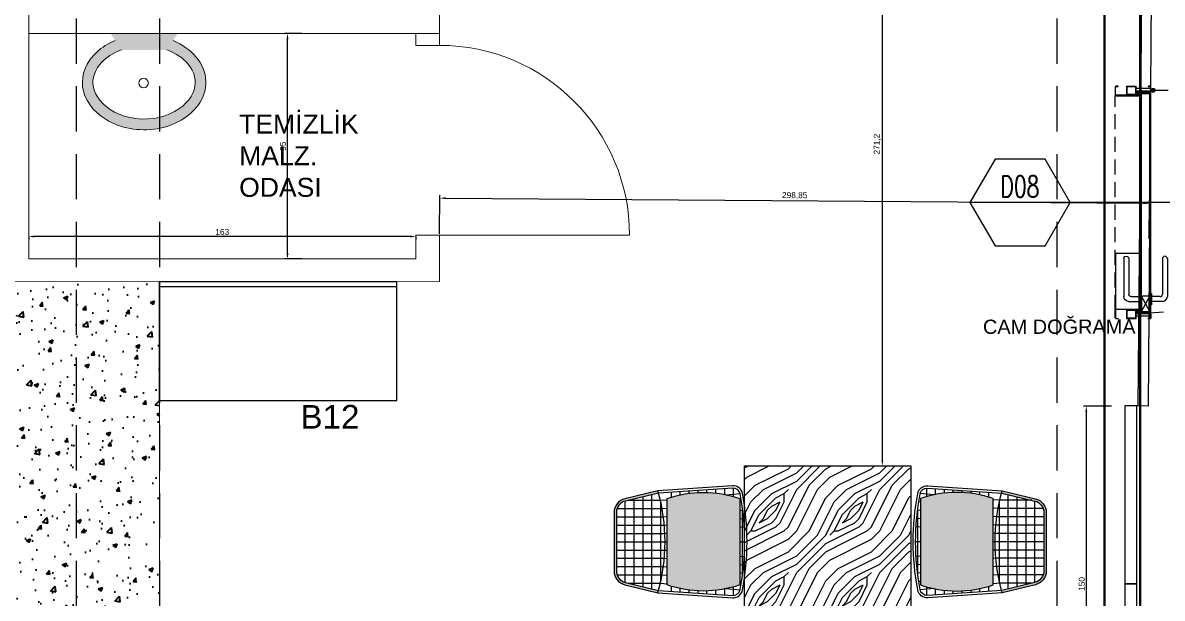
# Model space of a CAD drawing. Header units: millimetres. Extents: x 567392 to 582402, y 4512800 to 4518063.
# Drawn here: x 576421.2 to 576901, y 4514189.5 to 4514432.1 of the extents above; entities that cross this region are included whole.
import ezdxf
from ezdxf.enums import TextEntityAlignment as Align

# ---------------------------------------------------------------- set-up
doc = ezdxf.new("R2010")
doc.units = ezdxf.units.MM
doc.linetypes.add('DASHED2', pattern=[9.525, 6.35, -3.175])
for name, color, linetype in [('-DWG_ANA', 7, 'Continuous'), ('A-DOGRAMA', 2, 'Continuous'), ('A-DOGRAMA-GOR', 1, 'Continuous'), ('A-ETİKET-KAPI', 1, 'Continuous'), ('A-INCE', 252, 'Continuous'), ('a_door_d', 1, 'DASHED2'), ('a_hatch_p1', 1, 'Continuous'), ('a_p1_d', 1, 'DASHED2'), ('P-KASASAC', 2, 'Continuous'), ('texto', 7, 'Continuous'), ('yücel-poz no', 7, 'Continuous'), ('ölçüler', 143, 'Continuous')]:
    doc.layers.add(name, color=color, linetype=linetype)
for name, color, linetype, lineweight in [('A-olcu', 40, 'Continuous', 5), ('A-STEEL', 1, 'Continuous', 20), ('A-STRC-01', 2, 'Continuous', 40), ('duvar', 7, 'Continuous', 35), ('estofado', 7, 'Continuous', 25), ('PENCERE', 140, 'Continuous', 25), ('tefriş', 251, 'Continuous', 13), ('TEFRİŞ', 7, 'Continuous', 15), ('Yazi', 95, 'Continuous', 13)]:
    doc.layers.add(name, color=color, linetype=linetype, lineweight=lineweight)
doc.layers.add('tefris', color=7, linetype='Continuous', lineweight=13, true_color=0x474747)
doc.styles.add('ekp-yazı', font='Arial.ttf', dxfattribs={"height": 10})
doc.styles.add('RomanS', font='romans.shx', dxfattribs={"width": 0.6, "height": 16})
doc.styles.get("Standard").update_dxf_attribs({"font": 'Arial.ttf'})
doc.linetypes.add('BATTING', pattern='A,0.00254,-2.54,[134,ltypeshp.shx,S=2.54,R=0,X=-2.54,Y=0],-5.08,[134,ltypeshp.shx,S=2.54,R=180,X=2.54,Y=0],-2.54', length=10.16254)
doc.dimstyles.new('ISO-25', dxfattribs={"dimtxt": 2.5, "dimasz": 2.5, "dimexe": 1.25, "dimexo": 0.625, "dimtad": 1, "dimtxsty": 'Standard', "dimcen": 2.5, "dimadec": 0, "dimazin": 0, "dimtfac": 1, "dimtmove": 0, "dimatfit": 3, "dimfxl": 1, "dimarcsym": 0})

# ---------------------------------------------------------------- blocks, each defined once
blk = doc.blocks.new('A$C122C3492')
at = {"layer": 'A-DOGRAMA-GOR'}
for p, q in [((-0.93, -4.93), (-0.93, -0.2)), ((1.07, -3.84), (1.07, -0.2)), ((1.07, -3.84), (1.07, -0.2)), ((17.07, -6.93), (1.07, -6.93)), ((17.07, -6.93), (1.07, -6.93)), ((16.07, -4.84), (2.07, -4.84)), ((17.01, -4.84), (2.07, -4.84))]:
    blk.add_line(p, q, dxfattribs=at)
blk.add_lwpolyline([(-2.44, 0), (2.44, 0), (2.44, -0.2), (-2.44, -0.2)], close=True, dxfattribs=at)
for centre, radius, start, end in [((2.07, -3.84), 1, 180, 270), ((2.07, -3.84), 1, 180, 270), ((1.07, -4.93), 2, 180, 270), ((1.07, -4.93), 2, 180, 270), ((17.01, -5.89), 1.05, 270, 90)]:
    blk.add_arc(centre, radius, start, end, dxfattribs=at)
blk = doc.blocks.new('A$C76DB3788')
at = {"layer": 'A-INCE'}
h = blk.add_hatch(color=256, dxfattribs=at)
h.paths.add_polyline_path([(3.14, -5.95), (3.14, -5.72), (3.14, -5.7, 0.260939), (3.32, -5.56), (3.26, -5.5, -0.289063), (3.14, -5.62), (3.14, -5.28, 0.260939), (3.32, -5.14), (3.26, -5.08, -0.289063), (3.14, -5.2), (3.14, -5.1, -0.38251), (3.32, -4.68), (3.32, -4.5), (2.35, -4.5), (2.35, -4.7, -0.289063), (2.23, -4.58), (2.17, -4.64, 0.260939), (2.35, -4.78), (2.35, -5.2, -0.289063), (2.23, -5.08), (2.17, -5.14, 0.260939), (2.35, -5.28), (2.35, -5.62, -0.289063), (2.23, -5.5), (2.17, -5.56, 0.260939), (2.35, -5.7), (2.35, -5.95)])
h.paths.add_polyline_path([(3.06, -5.88), (3.06, -5.33), (2.43, -5.33), (2.43, -5.88)], flags=16)
blk.add_lwpolyline([(2.35, -5.95), (2.35, -5.7, -0.260939), (2.17, -5.56), (2.23, -5.5, 0.289063), (2.35, -5.62), (2.35, -5.28, -0.260939), (2.17, -5.14), (2.23, -5.08, 0.289063), (2.35, -5.2), (2.35, -4.78, -0.260939), (2.17, -4.64), (2.23, -4.58, 0.289063), (2.35, -4.7), (2.35, -4.5), (3.32, -4.5), (3.32, -4.68, 0.38251), (3.14, -5.1), (3.14, -5.2, 0.289063), (3.26, -5.08), (3.32, -5.14, -0.260939), (3.14, -5.28), (3.14, -5.62, 0.289063), (3.26, -5.5), (3.32, -5.56, -0.260939), (3.14, -5.7), (3.14, -5.72), (3.14, -5.95), (2.35, -5.95)], format="xyb", close=True, dxfattribs=at)
for points in [[(3.06, -5.88), (3.06, -5.33), (2.43, -5.33), (2.43, -5.88), (3.06, -5.88)], [(2.43, -5.88), (2.43, -5.33), (3.06, -5.33), (3.06, -5.88), (2.43, -5.88)]]:
    blk.add_lwpolyline(points, close=True, dxfattribs=at)
at = {"layer": 'A-STEEL'}
for points in [[(3.7, -10.23), (0, -10.23), (0, -6.23), (3.7, -6.23)], [(3.4, -9.93), (0.3, -9.93), (0.3, -6.53), (3.4, -6.53)]]:
    blk.add_lwpolyline(points, close=True, dxfattribs=at)
at = {"layer": 'a_hatch_p1', "linetype": 'BATTING', "ltscale": 2.5}
for q in [(1.03, -6.25), (1.03, -5.89)]:
    blk.add_line((1.03, -0.24), q, dxfattribs=at)
at = {"layer": 'P-KASASAC'}
blk.add_lwpolyline([(2.2, -5.76), (2.2, -0.37, 0.414214), (1.83, 0), (0.37, 0, 0.414214), (0, -0.37), (0, -1.2), (0.15, -1.2), (0.15, -0.37, -0.414214), (0.37, -0.15), (1.83, -0.15, -0.414214), (2.05, -0.37), (2.05, -5.76, 0.420257), (2.41, -6.13), (3.59, -6.13), (3.46, -5.01, -1.08582), (3.85, -4.98), (3.85, -14.63, -0.414214), (3.63, -14.85), (0.37, -14.85, -0.414214), (0.15, -14.63), (0.15, -13.8), (0, -13.8), (0, -14.63, 0.414214), (0.37, -15), (3.63, -15, 0.414214), (4, -14.63), (4, -4.98, 1.079301), (3.31, -5.03), (3.42, -5.98), (2.41, -5.98, -0.424405)], format="xyb", close=True, dxfattribs=at)
blk = doc.blocks.new('*U352')
blk.add_lwpolyline([(0.3518, -0.2031), (0.1173, -0.2031), (0, 0), (0.1173, 0.2031), (0.3518, 0.2031), (0.4691, 0)], close=True)
blk.add_lwpolyline([(-1.0055, 0), (0.4691, 0)])
at = {"style": 'RomanS', "width": 0.7}
for tag, p in [('100', (-0.3553, 0.075)), ('W000', (0.2357, 0.075)), ('500', (-0.3553, -0.075)), ('G000', (0.2377, -0.075))]:
    blk.add_attdef(tag, text='', height=0.1, dxfattribs=at).set_placement(p, align=Align.MIDDLE)
blk = doc.blocks.new('kapi_wc_sabitkasa')
at = {"layer": 'A-DOGRAMA', "extrusion": (0, 0, -1)}
for p, q in [((-90.5, 4.5), (-90.5, 0)), ((2.46, 4.5), (2.46, 0))]:
    blk.add_line(p, q, dxfattribs=at)
at = {"layer": 'A-DOGRAMA'}
for p, q in [((-90.5, 4.5), (2.46, 4.5)), ((-90.5, 0), (2.46, 0))]:
    blk.add_line(p, q, dxfattribs=at)
blk.add_circle((3.28, -0.99), 0.8, dxfattribs=at)
at = {"layer": 'A-INCE'}
for p, q in [((-90, 4), (-83.5, 0.5)), ((-90, 0.5), (-83.5, 4)), ((-90, 4), (1.96, 4)), ((-90, 0.5), (1.96, 0.5))]:
    blk.add_line(p, q, dxfattribs=at)
at = {"layer": 'A-INCE', "extrusion": (0, 0, -1)}
blk.add_line((1.96, 4), (1.96, 0.5), dxfattribs=at)
at = {"layer": 'A-INCE'}
blk.add_lwpolyline([(-83.5, 0.5), (-83.5, 4), (-90, 4), (-90, 0.5), (-83.5, 0.5)], dxfattribs=at)
blk.add_circle((3.28, -0.99), 0.4, dxfattribs=at)
at = {"layer": 'a_door_d'}
blk.add_line((-89.37, 15), (1.06, 15), dxfattribs=at)
blk.add_lwpolyline([(3.28, -0.99), (3.28, -88.61)], dxfattribs=at)
blk.add_arc((0.86, 2.72), 91.36, 181.0268, 271.5178, dxfattribs=at)
at = {"layer": 'A-DOGRAMA', "xscale": -0.9999999999999998, "rotation": 180}
blk.add_blockref('A$C76DB3788', (-93, 0), dxfattribs=at)
at = {"layer": 'A-DOGRAMA', "rotation": 180}
blk.add_blockref('A$C76DB3788', (5, 0), dxfattribs=at)
at = {"layer": 'A-ETİKET-KAPI', "color": 251}
ref = blk.add_blockref('*U352', (-44.02, 33.96), dxfattribs=dict(at, xscale=-90, yscale=90, zscale=90.00000000000001, rotation=270))
ref.add_attrib('W000', 'D08', dxfattribs={"layer": '0', "height": 9, "rotation": 270, "style": 'RomanS', "width": 0.7}).set_placement((-37.27, 55.17), align=Align.MIDDLE)
ref.add_attrib('500', '225', dxfattribs={"layer": '0', "height": 9, "rotation": 270, "style": 'RomanS', "width": 0.7}).set_placement((-50.77, -48.09), align=Align.MIDDLE)
ref.add_attrib('100', '100', dxfattribs={"layer": '0', "height": 9, "rotation": 270, "style": 'RomanS', "width": 0.7}).set_placement((-37.27, -47.09), align=Align.MIDDLE)
at = {"layer": 'A-olcu', "xscale": -0.9999999999999998, "rotation": 180}
blk.add_blockref('A$C122C3492', (-84.75, 4.5), dxfattribs=at)
at = {"layer": 'A-olcu'}
blk.add_blockref('A$C122C3492', (-84.75, 0), dxfattribs=at)
blk = doc.blocks.new('Banqueta Banc May')
at = {"layer": 'estofado'}
h = blk.add_hatch(color=256, dxfattribs=at)
h.set_gradient(color1=(203, 207, 210), one_color=1, tint=1, name='CYLINDER')
h.paths.add_polyline_path([(0.123, -0.01, -0.345989), (0.1716, -0.0482), (0.2052, -0.1866), (0.2053, -0.1878, 0.00324), (0.2152, -0.185), (0.1813, -0.0458, 0.345989), (0.123, 0), (-0.123, 0, 0.345989), (-0.1813, -0.0458), (-0.2152, -0.185, 0.00324), (-0.2053, -0.1878), (-0.2052, -0.1866), (-0.1716, -0.0482, -0.345989), (-0.123, -0.01)])
h = blk.add_hatch(color=256, dxfattribs=at)
h.set_gradient(color1=(203, 207, 210), one_color=1, tint=1, name='CYLINDER')
h.paths.add_polyline_path([(0.123, -0.01, -0.345989), (0.1716, -0.0482), (0.2052, -0.1866), (0.2053, -0.1878, 0.00324), (0.2152, -0.185), (0.1813, -0.0458, 0.345989), (0.123, 0), (-0.123, 0, 0.345989), (-0.1813, -0.0458), (-0.2152, -0.185, 0.00324), (-0.2053, -0.1878), (-0.2052, -0.1866), (-0.1716, -0.0482, -0.345989), (-0.123, -0.01)])
h = blk.add_hatch(color=256, dxfattribs=at)
h.set_gradient(color1=(225, 227, 229), one_color=1, tint=1, name='CURVED')
h.paths.add_polyline_path([(0.1821, -0.5295, 0.167263), (0.1821, -0.2239), (-0.1821, -0.2239, 0.167263), (-0.1821, -0.5295)])
for p, q in [((-0.1714, -0.0473), (0.1714, -0.0473)), ((-0.1398, -0.0129), (-0.1398, -0.2025)), ((-0.1049, -0.01), (-0.1049, -0.208)), ((-0.0699, -0.01), (-0.0699, -0.2119)), ((-0.035, -0.01), (-0.035, -0.215)), ((0, -0.01), (0, -0.215)), ((0.035, -0.01), (0.035, -0.215)), ((0.0699, -0.01), (0.0699, -0.2119)), ((0.1049, -0.01), (0.1049, -0.208)), ((0.1398, -0.0129), (0.1398, -0.2025)), ((-0.1805, -0.0847), (0.1805, -0.0847)), ((-0.1748, -0.0611), (-0.1748, -0.1954)), ((0.1748, -0.0611), (0.1748, -0.1954)), ((-0.1896, -0.1222), (0.1896, -0.1222)), ((-0.1987, -0.1596), (0.1987, -0.1596)), ((-0.1748, -0.1954), (-0.1771, -0.2239)), ((-0.1673, -0.197), (0.1673, -0.197)), ((-0.1398, -0.2025), (-0.1416, -0.2239)), ((-0.1049, -0.208), (-0.1062, -0.2239)), ((-0.0699, -0.2119), (-0.0709, -0.2239)), ((-0.035, -0.215), (-0.0357, -0.2239)), ((0, -0.215), (0, -0.2239)), ((0.035, -0.215), (0.0357, -0.2239)), ((0.0699, -0.2119), (0.0709, -0.2239)), ((0.1049, -0.208), (0.1062, -0.2239)), ((0.1398, -0.2025), (0.1416, -0.2239)), ((0.1748, -0.1954), (0.1771, -0.2239)), ((-0.2114, -0.2789), (-0.1973, -0.2789)), ((-0.2089, -0.2414), (-0.1877, -0.2414)), ((0.1877, -0.2414), (0.2089, -0.2414)), ((0.1973, -0.2789), (0.2114, -0.2789)), ((-0.2138, -0.3163), (-0.2037, -0.3163)), ((0.2037, -0.3163), (0.2138, -0.3163)), ((-0.2163, -0.3537), (-0.2071, -0.3537)), ((0.2071, -0.3537), (0.2163, -0.3537)), ((-0.2213, -0.4286), (-0.2048, -0.4286)), ((-0.2188, -0.3912), (-0.2074, -0.3912)), ((0.2048, -0.4286), (0.2213, -0.4286)), ((0.2074, -0.3912), (0.2188, -0.3912)), ((-0.2238, -0.466), (-0.1991, -0.466)), ((-0.1977, -0.4725), (-0.2026, -0.5311)), ((0.1977, -0.4725), (0.2026, -0.5311)), ((0.1991, -0.466), (0.2238, -0.466)), ((-0.226, -0.5034), (-0.1902, -0.5034)), ((0.1902, -0.5034), (0.226, -0.5034)), ((-0.1669, -0.5295), (-0.1676, -0.5371)), ((-0.1411, -0.5409), (0.1411, -0.5409)), ((-0.1315, -0.5295), (-0.1326, -0.5419)), ((-0.0962, -0.5295), (-0.0976, -0.5456)), ((-0.061, -0.5295), (-0.0626, -0.5482)), ((0, -0.5295), (0, -0.55)), ((0.061, -0.5295), (0.0626, -0.5482)), ((0.0962, -0.5295), (0.0976, -0.5456)), ((0.1315, -0.5295), (0.1326, -0.5419)), ((0.1669, -0.5295), (0.1676, -0.5371))]:
    blk.add_line(p, q, dxfattribs=at)
for points in [[(0.236, -0.4991), (0.2152, -0.185), (0.1813, -0.0458, 0.345989), (0.123, 0), (-0.123, 0, 0.345989), (-0.1813, -0.0458), (-0.2152, -0.185), (-0.236, -0.4991, 0.379693), (-0.2034, -0.5411, 0.092971), (0.2034, -0.5411, 0.379693)], [(0.226, -0.4998), (0.2052, -0.1866), (0.1716, -0.0482, 0.345989), (0.123, -0.01), (-0.123, -0.01, 0.345989), (-0.1716, -0.0482), (-0.2052, -0.1866), (-0.226, -0.4998, 0.379693), (-0.2016, -0.5313, 0.092971), (0.2016, -0.5313, 0.379693)], [(-0.1821, -0.5295, -0.167263), (-0.1821, -0.2239), (0.1821, -0.2239, -0.167263), (0.1821, -0.5295)]]:
    blk.add_lwpolyline(points, format="xyb", close=True, dxfattribs=at)
blk.add_arc((0, 0.5729), 0.7879, 254.1516, 285.8484, dxfattribs=at)
blk = doc.blocks.new('*D545')
at = {"layer": 'Defpoints', "color": 0, "transparency": 16777216}
for p in [(576895.62, 4514355.95), (576596.66, 4514342.52), (576895.5, 4514340.32)]:
    blk.add_point(p, dxfattribs=at)
at = {"layer": 'tefriş', "color": 0, "lineweight": -2, "transparency": 16777216}
for p, q in [((576596.66, 4514343.15), (576596.78, 4514359.39)), ((576599.27, 4514358.13), (576893.12, 4514355.96)), ((576895.51, 4514340.95), (576895.63, 4514357.2))]:
    blk.add_line(p, q, dxfattribs=at)
at = {"layer": 'tefriş', "color": 0, "transparency": 16777216}
for points in [[(576599.27, 4514358.54), (576599.27, 4514357.71), (576596.77, 4514358.14)], [(576893.12, 4514356.38), (576893.11, 4514355.55), (576895.62, 4514355.95)]]:
    blk.add_solid(points, dxfattribs=at)
at = {"layer": 'tefriş', "color": 0, "transparency": 16777216, "insert": (576746.21, 4514359.17), "char_height": 2.5, "attachment_point": 5, "rotation": 359.5787}
blk.add_mtext('298,85', dxfattribs=at)
blk = doc.blocks.new('*D546')
at = {"layer": 'Defpoints', "color": 0, "transparency": 16777216}
for p in [(576880.26, 4514270.54), (576869, 4514120.54), (576880.26, 4514120.54)]:
    blk.add_point(p, dxfattribs=at)
at = {"layer": 'tefriş', "color": 0, "lineweight": -2, "transparency": 16777216}
for p, q in [((576879.64, 4514270.54), (576867.75, 4514270.54)), ((576869, 4514268.04), (576869, 4514123.04)), ((576879.64, 4514120.54), (576867.75, 4514120.54))]:
    blk.add_line(p, q, dxfattribs=at)
at = {"layer": 'tefriş', "color": 0, "transparency": 16777216}
for points in [[(576868.58, 4514268.04), (576869.41, 4514268.04), (576869, 4514270.54)], [(576868.58, 4514123.04), (576869.41, 4514123.04), (576869, 4514120.54)]]:
    blk.add_solid(points, dxfattribs=at)
at = {"layer": 'tefriş', "color": 0, "transparency": 16777216, "insert": (576867.09, 4514195.54), "char_height": 2.5, "attachment_point": 5, "rotation": 90}
blk.add_mtext('150', dxfattribs=at)
blk = doc.blocks.new('*D562')
at = {"layer": 'Defpoints', "color": 0, "transparency": 16777216}
for p in [(576532.63, 4514427.52), (576539.3, 4514427.52), (576539.3, 4514332.52)]:
    blk.add_point(p, dxfattribs=at)
at = {"layer": 'tefriş', "color": 0, "lineweight": -2, "transparency": 16777216}
for p, q in [((576538.67, 4514427.52), (576531.38, 4514427.52)), ((576532.63, 4514335.02), (576532.63, 4514425.02)), ((576538.67, 4514332.52), (576531.38, 4514332.52))]:
    blk.add_line(p, q, dxfattribs=at)
at = {"layer": 'tefriş', "color": 0, "transparency": 16777216}
for points in [[(576532.21, 4514425.02), (576533.04, 4514425.02), (576532.63, 4514427.52)], [(576532.21, 4514335.02), (576533.04, 4514335.02), (576532.63, 4514332.52)]]:
    blk.add_solid(points, dxfattribs=at)
at = {"layer": 'tefriş', "color": 0, "transparency": 16777216, "insert": (576530.73, 4514380.02), "char_height": 2.5, "attachment_point": 5, "rotation": 90}
blk.add_mtext('95', dxfattribs=at)
blk = doc.blocks.new('*D563')
at = {"layer": 'Defpoints', "color": 0, "transparency": 16777216}
for p in [(576423.65, 4514342.52), (576423.65, 4514341.99), (576586.66, 4514342.52)]:
    blk.add_point(p, dxfattribs=at)
at = {"layer": 'tefriş', "color": 0, "lineweight": -2, "transparency": 16777216}
for p, q in [((576423.65, 4514341.9), (576423.65, 4514340.74)), ((576584.16, 4514341.99), (576426.15, 4514341.99)), ((576586.66, 4514341.9), (576586.66, 4514340.74))]:
    blk.add_line(p, q, dxfattribs=at)
at = {"layer": 'tefriş', "color": 0, "transparency": 16777216}
for points in [[(576426.15, 4514342.4), (576426.15, 4514341.57), (576423.65, 4514341.99)], [(576584.16, 4514342.4), (576584.16, 4514341.57), (576586.66, 4514341.99)]]:
    blk.add_solid(points, dxfattribs=at)
at = {"layer": 'tefriş', "color": 0, "transparency": 16777216, "insert": (576505.15, 4514343.89), "char_height": 2.5, "attachment_point": 5}
blk.add_mtext('163', dxfattribs=at)
blk = doc.blocks.new('*D572')
at = {"layer": 'Defpoints', "color": 0, "transparency": 16777216}
for p in [(576760.12, 4514516.52), (576783.13, 4514516.52), (576760.12, 4514245.32)]:
    blk.add_point(p, dxfattribs=at)
at = {"layer": 'tefriş', "color": 0, "lineweight": -2, "transparency": 16777216}
for p, q in [((576760.75, 4514516.52), (576784.38, 4514516.52)), ((576783.13, 4514247.82), (576783.13, 4514514.02)), ((576760.75, 4514245.32), (576784.38, 4514245.32))]:
    blk.add_line(p, q, dxfattribs=at)
at = {"layer": 'tefriş', "color": 0, "transparency": 16777216}
for points in [[(576782.71, 4514514.02), (576783.54, 4514514.02), (576783.13, 4514516.52)], [(576782.71, 4514247.82), (576783.54, 4514247.82), (576783.13, 4514245.32)]]:
    blk.add_solid(points, dxfattribs=at)
at = {"layer": 'tefriş', "color": 0, "transparency": 16777216, "insert": (576781, 4514380.92), "char_height": 2.5, "attachment_point": 5, "rotation": 90}
blk.add_mtext('271,2', dxfattribs=at)

msp = doc.modelspace()

# ---------------------------------------------------------------- hatches: boundary and pattern name
at = {"layer": 'duvar'}
h = msp.add_hatch(dxfattribs=at)
h.set_pattern_fill('AR-CONC', color=44, scale=0.1)
h.set_pattern_definition([(50, (495650.126, 4493089.981), (18.218467, -1.5939086), [1.905, -20.955]), (355, (495650.126, 4493089.981), (-3.524342, 19.1056845), [1.524, -16.7640584]), (100.451445, (495651.644, 4493089.848), (14.6941247, 17.5117752), [1.619001, -17.8090245]), (46.1842, (495650.126, 4493095.061), (27.107904, -4.204233), [2.8575, -31.4325]), (96.635558, (495652.385, 4493094.71), (23.740413, 24.7426125), [2.428502, -26.713561]), (351.18415, (495650.126, 4493095.06), (23.740413, 24.742612), [2.285997, -25.145973]), (21, (495652.666, 4493093.791), (15.161439, -10.2265198), [1.905, -20.955]), (326, (495652.666, 4493093.791), (6.180203, 18.4187966), [1.524, -16.764]), (71.451445, (495653.93, 4493092.939), (21.341642, 8.192277), [1.619001, -17.8089938]), (37.5, (495650.126, 4493089.981), (0.3088603, 8.4555039), [0, -16.5608, 0, -17.018, 0, -16.8275]), (7.5, (495650.126, 4493089.981), (6.6819663, 10.0180575), [0, -9.7028, 0, -16.1798, 0, -6.4135]), (327.5, (495644.462, 4493089.981), (13.5590595, -0.5728744), [0, -6.35, 0, -19.812, 0, -26.289]), (317.5, (495641.922, 4493089.981), (14.8129181, 2.5426491), [0, -8.255, 0, -13.1572, 0, -18.669])])
h.paths.add_polyline_path([(576418.65, 4514192.781), (576118.65, 4514192.781), (576118.65, 4514132.781), (576478.65, 4514132.781), (576478.65, 4514322.917), (576418.65, 4514322.872)])
h.paths.add_polyline_path([(576321.944, 4514138.711), (576304.078, 4514138.711), (576286.211, 4514138.711), (576286.211, 4514178.711), (576286.211, 4514188.711), (576304.078, 4514188.711), (576321.944, 4514188.711), (576321.944, 4514178.711)], flags=16)
h.paths.add_polyline_path([(576319.922, 4514140.096), (576305.922, 4514140.096), (576288.056, 4514140.096), (576288.056, 4514181.69), (576305.922, 4514181.69), (576305.922, 4514177.096), (576319.922, 4514177.096)], flags=0)
h.paths.add_polyline_path([(576231.015, 4514167.741), (576231.015, 4514177.101), (576223.015, 4514184.398), (576223.015, 4514168.699)], flags=0)
h.paths.add_polyline_path([(576245.722, 4514169.022), (576220.245, 4514184.398), (576231.015, 4514184.398), (576231.015, 4514188.398), (576275.396, 4514188.398), (576271.015, 4514184.398), (576271.015, 4514165.173, 0.1303603), (576227.467, 4514167.039, -1.8363237), (576216.498, 4514163.842, -0.0879557)], flags=16)
h.paths.add_polyline_path([(576263.015, 4514156.551), (576263.015, 4514146.703), (576271.015, 4514139.398), (576271.015, 4514155.097)], flags=16)
at = {"layer": 'tefris', "linetype": 'Continuous', "lineweight": 25}
h = msp.add_hatch(dxfattribs=at)
h.set_pattern_fill('WOODFACE', color=35, scale=35, style=0, pattern_type=2)
h.set_pattern_definition([(360, (574277.766, 4519747.84), (35, 35), [1.75, -33.25]), (90, (574291.766, 4519760.09), (-35, 35), [3.5, -31.5]), (45, (574284.766, 4519756.59), (2e-14, 35), [2.4745, -7.4235, 2.4745, -4.949, 17.325, -14.850975]), (45, (574276.016, 4519746.09), (2e-14, 35), [2.47485, -4.9497, 2.47485, -39.59807]), (45, (574288.266, 4519749.59), (2e-14, 35), [2.47485, -47.02262]), (45, (574291.766, 4519747.84), (2e-14, 35), [2.47485, -47.02262]), (45, (574286.516, 4519751.34), (2e-14, 35), [2.47485, -47.02262]), (45, (574284.766, 4519753.09), (2e-14, 35), [4.9497, -44.54777]), (45, (574293.516, 4519779.34), (2e-14, 35), [4.9497, -44.54777]), (45, (574281.266, 4519754.84), (2e-14, 35), [9.8994, -39.59807]), (45, (574279.516, 4519756.59), (2e-14, 35), [9.8994, -39.59807]), (45, (574302.266, 4519767.09), (2e-14, 35), [9.8994, -39.59807]), (45, (574277.766, 4519760.09), (2e-14, 35), [7.42462, -42.07285]), (45, (574270.766, 4519765.34), (2e-14, 35), [7.42462, -42.07285]), (45, (574274.266, 4519761.84), (2e-14, 35), [7.42462, -42.07285]), (45, (574297.016, 4519772.34), (2e-14, 35), [12.37437, -37.1231]), (45, (574293.516, 4519774.09), (2e-14, 35), [12.37437, -37.1231]), (45, (574297.016, 4519765.34), (2e-14, 35), [17.32412, -32.17336]), (26.56505, (574281.266, 4519751.34), (35, 1e-08), [3.91312, -74.34926]), (26.56505, (574288.266, 4519761.84), (35, 1e-08), [3.91312, -74.34926]), (26.56505, (574286.516, 4519758.34), (35, 1e-08), [3.91312, -74.34926]), (26.56505, (574279.516, 4519747.84), (35, 1e-08), [7.82624, -70.43614]), (26.56505, (574286.516, 4519763.59), (35, 1e-08), [11.73936, -66.52302]), (26.56505, (574283.016, 4519765.34), (35, 1e-08), [15.65248, -62.6099]), (26.56505, (574279.516, 4519767.09), (35, 1e-08), [15.65248, -62.6099]), (26.56505, (574274.266, 4519777.59), (35, 1e-08), [15.65248, -62.6099]), (26.56505, (574274.266, 4519774.09), (35, 1e-08), [19.5656, -58.69678]), (26.56505, (574276.016, 4519770.59), (35, 1e-08), [19.5656, -58.69678]), (63.43495, (574288.266, 4519756.59), (2e-09, 35), [3.91312, -74.34926]), (63.43495, (574283.016, 4519753.09), (2e-09, 35), [3.91312, -74.34926]), (63.43495, (574277.766, 4519747.84), (2e-09, 35), [7.82624, -70.43614]), (63.43495, (574288.266, 4519753.09), (2e-09, 35), [7.82624, -70.43614]), (63.43495, (574274.266, 4519746.09), (2e-09, 35), [11.73936, -66.52302]), (63.43495, (574270.766, 4519746.09), (2e-09, 35), [15.65248, -62.6099]), (63.43495, (574302.266, 4519747.84), (2e-09, 35), [15.65248, -62.6099]), (63.43495, (574290.016, 4519751.34), (2e-09, 35), [15.65248, -62.6099]), (63.43495, (574297.016, 4519747.84), (2e-09, 35), [19.5656, -58.69678]), (63.43495, (574293.516, 4519749.59), (2e-09, 35), [19.5656, -58.69678])])
h.paths.add_polyline_path([(576795.123, 4514245.316), (576725.123, 4514245.313), (576725.123, 4514175.313), (576795.123, 4514175.316)])
at = {"layer": 'texto', "lineweight": 5, "ltscale": 0.2}
h = msp.add_hatch(color=256, dxfattribs=at)
h.dxf.hatch_style = 1
h.set_gradient(color1=(255, 255, 255), one_color=1, tint=1, name='INVCURVED')
h.paths.add_polyline_path([(576486.28, 4514427.604), (576486.28, 4514427.326), (576481.793, 4514420.604), (576462.688, 4514420.604), (576458.201, 4514427.326), (576458.201, 4514427.604)])
edge = h.paths.add_edge_path()
edge.add_spline(control_points=[(576484.437, 4514424.565), (576488.411, 4514422.92), (576491.743, 4514420.491), (576499.37, 4514411.426), (576499.667, 4514403.825), (576491.575, 4514392.577), (576485.133, 4514388.631), (576470.239, 4514386.14), (576462.076, 4514387.679), (576450.363, 4514394.789), (576446.97, 4514400.017), (576445.733, 4514410.193), (576447.712, 4514415.523), (576454.495, 4514421.699), (576457.098, 4514423.346), (576460.044, 4514424.565)], knot_values=[2.036018, 2.036018, 2.036018, 2.036018, 2.535683, 2.535683, 3.6765441, 3.6765441, 4.5120524, 4.5120524, 5.3475608, 5.3475608, 6.1830691, 6.1830691, 7.0185774, 7.0185774, 7.3887745, 7.3887745, 7.3887745, 7.3887745], degree=3, periodic=0)
edge.add_line((576460.044, 4514424.565), (576462.688, 4514420.604))
edge.add_spline(control_points=[(576462.688, 4514420.604), (576457.804, 4514418.874), (576454.463, 4514416.048), (576450.305, 4514409.487), (576450.095, 4514405.925), (576453.533, 4514398.499), (576457.849, 4514394.574), (576470.012, 4514390.786), (576477.46, 4514391.184), (576488.709, 4514396.052), (576492.175, 4514400.144), (576494.376, 4514407.48), (576493.708, 4514411.143), (576488.75, 4514417.072), (576485.837, 4514419.2), (576481.793, 4514420.604)], knot_values=[2.0117862, 2.0117862, 2.0117862, 2.0117862, 2.6606154, 2.6606154, 3.5057353, 3.5057353, 4.3508551, 4.3508551, 5.195975, 5.195975, 6.0410948, 6.0410948, 6.8862147, 6.8862147, 7.4130046, 7.4130046, 7.4130046, 7.4130046], degree=3, periodic=0)
edge.add_line((576481.793, 4514420.604), (576484.437, 4514424.565))

# ---------------------------------------------------------------- linework, layer by layer
at = {"layer": '-DWG_ANA', "color": 4}
msp.add_lwpolyline([(576478.65, 4514322.917), (576478.65, 4514272.917), (576578.65, 4514272.917), (576578.65, 4514322.917), (576478.65, 4514322.917), (576478.65, 4514272.917), (576478.65, 4514322.917), (576478.665, 4514320.917), (576578.65, 4514320.917)], dxfattribs=at)
at = {"layer": 'A-STRC-01'}
for points in [[(574361.65, 4513366.52), (574361.65, 4515077.52), (576891.65, 4515077.52), (576891.65, 4513366.52)], [(576876.65, 4514562.52), (576876.65, 4513906.52)]]:
    msp.add_lwpolyline(points, dxfattribs=at)
at = {"layer": 'a_p1_d', "ltscale": 3}
for points in [[(576443.65, 4515062.52), (576443.65, 4513366.52)], [(576478.65, 4515062.52), (576478.65, 4513366.52)], [(576856.65, 4515062.52), (576856.65, 4513366.52)]]:
    msp.add_lwpolyline(points, dxfattribs=at)
at = {"layer": 'PENCERE'}
for p, q in [((576892.944, 4514516.52), (576890.682, 4514270.541)), ((576896.65, 4514496.52), (576894.989, 4514270.526)), ((576894.989, 4514270.526), (576890.261, 4514270.543))]:
    msp.add_line(p, q, dxfattribs=at)
for points in [[(576885.261, 4514270.543), (576885.261, 4514195.543), (576890.261, 4514195.543), (576890.261, 4514270.543)], [(576885.219, 4514195.543), (576885.219, 4514120.543), (576890.219, 4514120.543), (576890.219, 4514195.543)]]:
    msp.add_lwpolyline(points, close=True, dxfattribs=at)
at = {"layer": 'tefris', "color": 35, "linetype": 'Continuous', "lineweight": 25}
msp.add_lwpolyline([(576725.123, 4514245.316), (576795.123, 4514245.316), (576795.123, 4514175.316), (576725.123, 4514175.316), (576725.123, 4514245.316)], dxfattribs=at)
at = {"layer": 'tefriş'}
for p, q in [((576423.65, 4514562.52), (576423.65, 4514332.52)), ((576596.655, 4514422.52), (576596.655, 4514442.52)), ((576596.655, 4514427.52), (576423.65, 4514427.52)), ((576586.655, 4514422.52), (576586.655, 4514427.52)), ((576596.655, 4514422.52), (576586.655, 4514422.52)), ((576596.655, 4514342.52), (576586.655, 4514342.52)), ((576586.655, 4514332.52), (576586.655, 4514342.52)), ((576596.655, 4514323.005), (576596.655, 4514342.52)), ((576596.655, 4514342.52), (576676.655, 4514342.52)), ((576586.655, 4514332.52), (576423.65, 4514332.52)), ((576596.655, 4514323.005), (576048.191, 4514322.595)), ((576478.65, 4514322.917), (576478.65, 4514132.781)), ((576478.65, 4514322.917), (576478.65, 4514132.781)), ((576478.695, 4514262.917), (576478.65, 4514262.917))]:
    msp.add_line(p, q, dxfattribs=at)
msp.add_arc((576596.655, 4514342.52), 80, 0, 90, dxfattribs=at)
at = {"layer": 'TEFRİŞ', "linetype": 'ByBlock'}
for points, knots in [([(576484.437, 4514424.565), (576488.411, 4514422.92), (576491.743, 4514420.491), (576499.37, 4514411.426), (576499.667, 4514403.825), (576491.575, 4514392.577), (576485.133, 4514388.631), (576470.239, 4514386.14), (576462.076, 4514387.679), (576450.363, 4514394.789), (576446.97, 4514400.017), (576445.733, 4514410.193), (576447.712, 4514415.523), (576454.495, 4514421.699), (576457.098, 4514423.346), (576460.044, 4514424.565)], [2.036018, 2.036018, 2.036018, 2.036018, 2.535683, 2.535683, 3.6765441, 3.6765441, 4.5120524, 4.5120524, 5.3475608, 5.3475608, 6.1830691, 6.1830691, 7.0185774, 7.0185774, 7.3887745, 7.3887745, 7.3887745, 7.3887745]), ([(576481.793, 4514420.604), (576485.837, 4514419.2), (576488.75, 4514417.072), (576493.708, 4514411.143), (576494.376, 4514407.48), (576492.175, 4514400.144), (576488.709, 4514396.052), (576477.46, 4514391.184), (576470.012, 4514390.786), (576457.849, 4514394.574), (576453.533, 4514398.499), (576450.095, 4514405.925), (576450.305, 4514409.487), (576454.463, 4514416.048), (576457.804, 4514418.874), (576462.688, 4514420.604)], [2.0117862, 2.0117862, 2.0117862, 2.0117862, 2.5385761, 2.5385761, 3.3836959, 3.3836959, 4.2288158, 4.2288158, 5.0739357, 5.0739357, 5.9190555, 5.9190555, 6.7641754, 6.7641754, 7.4130046, 7.4130046, 7.4130046, 7.4130046])]:
    msp.add_open_spline(points, degree=3, knots=knots, dxfattribs=at)
at = {"layer": 'texto', "lineweight": 5, "ltscale": 0.2}
msp.add_circle((576472.031, 4514406.666), 2, dxfattribs=at)
at = {"layer": 'ölçüler'}
for p, q in [((576881.42, 4514310.34), (576881.42, 4514334.947)), ((576881.42, 4514334.947), (576892.289, 4514334.947))]:
    msp.add_line(p, q, dxfattribs=at)

# ---------------------------------------------------------------- block references
at = {"rotation": 90.00000000188129}
msp.add_blockref('kapi_wc_sabitkasa', (576896.197, 4514400.332), dxfattribs=at)
at = {"layer": 'estofado', "yscale": 100, "zscale": 100}
for p, xscale, rotation in [((576670.121, 4514213.334), 100, 89.99999999999999), ((576852.121, 4514213.334), -100, 270)]:
    msp.add_blockref('Banqueta Banc May', p, dxfattribs=dict(at, xscale=xscale, rotation=rotation))

# ---------------------------------------------------------------- texts
at = {"layer": 'Yazi', "lineweight": 25, "insert": (576512.265, 4514393.373), "char_height": 8, "attachment_point": 1}
msp.add_mtext_dynamic_manual_height_columns('TEMİZLİK\\PMALZ.\\PODASI', width=60.47612, gutter_width=58.688, heights=[0], dxfattribs=at)
at = {"layer": 'yücel-poz no', "insert": (576538.083, 4514270.986), "char_height": 10, "attachment_point": 1, "style": 'ekp-yazı'}
msp.add_mtext_dynamic_manual_height_columns('B12', width=12.08661, gutter_width=60, heights=[0], dxfattribs=at)
at = {"layer": 'ölçüler', "insert": (576889.749, 4514300.925), "char_height": 6, "attachment_point": 9, "rotation": 0.07587}
msp.add_mtext_dynamic_manual_height_columns('CAM DOĞRAMA', width=92.78896, gutter_width=58.688, heights=[0], dxfattribs=at)

# ---------------------------------------------------------------- dimensions: what is measured, and where the dimension line sits
at = {"layer": 'tefriş'}
for p1, p2, distance, picture, middle in [((576760.123, 4514245.316), (576760.123, 4514516.52), -23.005, '*D572', (576781, 4514380.918)), ((576539.3, 4514332.52), (576539.3, 4514427.52), 6.673, '*D562', (576530.725, 4514380.02)), ((576596.6552, 4514342.5203), (576895.5018, 4514340.3229), 15.6239, '*D545', (576746.209, 4514359.1724)), ((576586.6552, 4514342.5203), (576423.6503, 4514342.5203), 0.5332, '*D563', (576505.1528, 4514343.8894))]:
    dim = msp.add_aligned_dim(p1=p1, p2=p2, distance=distance, dimstyle='ISO-25', dxfattribs=at)
    dim.commit()
    dim.dimension.update_dxf_attribs({"geometry": picture, "text_midpoint": middle})
dim = msp.add_linear_dim(base=(576868.995, 4514120.543), p1=(576880.261, 4514270.543), p2=(576880.261, 4514120.543), angle=270, dimstyle='ISO-25', dxfattribs=at)
dim.commit()
dim.dimension.update_dxf_attribs({"geometry": '*D546', "text_midpoint": (576868.995, 4514195.543), "dimtype": 161})

doc.saveas('drawing.dxf')
